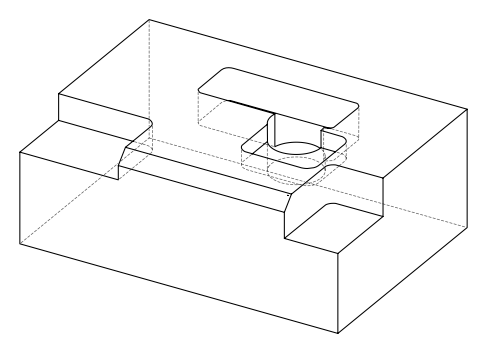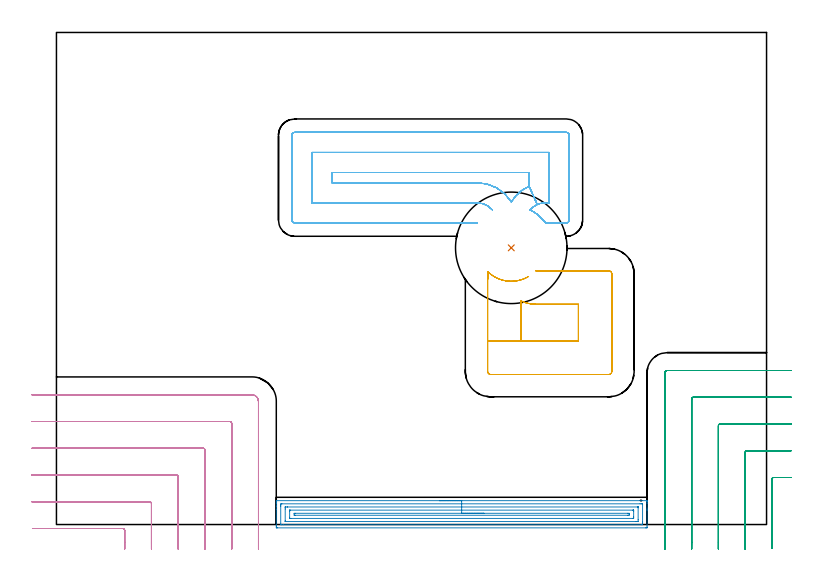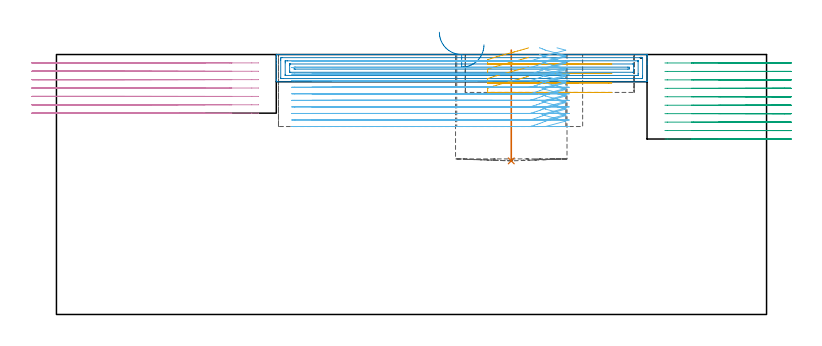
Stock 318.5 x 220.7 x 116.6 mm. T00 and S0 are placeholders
(PLAN: 6 operations, 4 tool changes, 48.9 min)
(1 INDEXABLE_INSERT_DRILL_BLIND_HOLE_FROM_SOLID | STEP1POCKET | NXT0302_038 | 0.2 min | 92484 mm3)
(2 AREA_MILL | FG_CHAMFER_SURFACE | UGT0205_001 | 6.86 min | 13356 mm3)
(3 MILL_CORNER_NOTCH_RECTANGULAR | CORNER_NOTCH_RECTANGULAR | NXT0201_012 | Follow Part, ap 4, ae 75% | 10.06 min | 155473 mm3)
(4 MILL_CORNER_NOTCH_RECTANGULAR_1 | CORNER_NOTCH_RECTANGULAR_1 | NXT0201_012 | Follow Part, ap 4, ae 75% | 10.32 min | 170515 mm3)
(5 MILL_RECTANGULAR_POCKET | POCKET_RECTANGULAR_STRAIGHT | UGT0201_136 | Follow Part, ap 5, ae 75% | 2.83 min | 68426 mm3)
(6 MILL_RECTANGULAR_POCKET_1 | POCKET_RECTANGULAR_STRAIGHT_1 | NXT0201_011 | Follow Part, ap 3, ae 75% | 18.62 min | 206932 mm3)
(TOOL NXT0302_038 | Index. Insert Drill 50mm [880-D5000L50-04] | D50 PA176 FL200 Z2)
(TOOL UGT0205_001 | Chamfer Mill 20 x 3 x 45 deg. | D20 FL50 Z2)
(TOOL NXT0201_012 | ENDMILL 16mm [2P460-1600-NA 1630] | D16 FL38 Z6)
(TOOL UGT0201_136 | Carbide End Mill 20.0 | D20 FL30 Z4)
(TOOL NXT0201_011 | ENDMILL 12mm [2P460-1200-NA 1630] | D12 FL38 Z6)
(OP 1 INDEXABLE_INSERT_DRILL_BLIND_HOLE_FROM_SOLID)
G17 G21 G94 G90
T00 M6
G54
G17 G0 G90 X204. Y124.1 S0 M3
G43 Z126.6 H1
G94 G81 G98 Z68.9 F250. R118.6
G80
M5
M2
(OP 2 AREA_MILL)
G17 G21 G94 G90
T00 M6
G54
G17 G0 G90 X171.75 Y10.7 S1061 M3
G43 Z126.6 H0
G94 G1 X171.788 Z125.728 F250.
X171.902 Z124.863
X172.091 Z124.012
X172.353 Z123.18
X172.687 Z122.374
X173.09 Z121.6
X173.558 Z120.864
X174.09 Z120.172
X174.679 Z119.529
X175.322 Z118.939
X176.014 Z118.408
X176.75 Z117.94
X177.524 Z117.537
X178.33 Z117.203
X179.162 Z116.941
X180.014 Z116.752
X180.878 Z116.638
X181.75 Z116.6
X264.742
X264.89 Y10.698 Z116.589
X264.897 Y10.562 Z116.454
X264.9 Y10.419 Z116.318
Y10.049 Z115.948
Y9.426 Z115.321
Y7.36 Z113.257
Y6.794 Z112.689
Y6.199 Z112.095
Y-1.104 Z104.793
X264.897 Y-1.39 Z104.507
X264.89 Y-1.492 Z104.405
X264.786 Y-1.499 Z104.399
X264.295 Y-1.5 Z104.4
X99.204
X98.806 Y-1.496 Z104.402
X98.61 Y-1.492 Z104.405
X98.605 Y-1.104 Z104.793
X98.6 Y-0.509 Z105.388
Y6.794 Z112.689
Y8.237 Z114.134
Y9.426 Z115.321
Y10.049 Z115.948
Y10.419 Z116.318
X98.603 Y10.562 Z116.454
X98.61 Y10.698 Z116.589
X98.758 Y10.7 Z116.6
X181.75
Y9.286 Z115.186
X261.761
X262.511 Y9.285 Z115.185
X262.656 Y9.283 Z115.183
X262.858 Y9.279 Z115.179
X262.891 Y9.27 Z115.17
X262.895 Y9.244 Z115.144
X262.897 Y9.216 Z115.116
X262.9 Y9.044 Z114.944
Y1.146 Z107.046
X262.897 Y0.651 Z106.551
X262.893 Y0.276 Z106.176
X262.876 Y-0.079 Z105.821
X262.511 Y-0.084 Z105.816
X262.367 Y-0.085 Z105.815
X101.739 Y-0.086 Z105.814
X100.989 Y-0.085 Z105.815
X100.844 Y-0.084 Z105.816
X100.642 Y-0.079 Z105.821
X100.609 Y-0.07 Z105.83
X100.605 Y-0.044 Z105.856
X100.603 Y-0.016 Z105.884
X100.6 Y0.156 Z106.056
Y8.054 Z113.954
X100.603 Y8.549 Z114.449
X100.607 Y8.924 Z114.824
X100.624 Y9.279 Z115.179
X100.989 Y9.284 Z115.184
X101.133 Y9.285 Z115.185
X181.75 Y9.286 Z115.186
Y7.872 Z113.772
X260.726 Y7.871 Z113.771
X260.794
X260.848 Y7.868 Z113.768
X260.881 Y7.865 Z113.765
X260.89 Y7.861 Z113.761
X260.892 Y7.842 Z113.742
X260.898 Y7.671 Z113.571
X260.9 Y7.5 Z113.4
Y2.235 Z108.135
X260.898 Y1.529 Z107.429
X260.895 Y1.362 Z107.262
X260.89 Y1.338 Z107.238
X260.876 Y1.335 Z107.235
X260.828 Y1.332 Z107.232
X260.726 Y1.33 Z107.23
X260.037 Y1.328 Z107.228
X259.834
X102.774 Y1.329 Z107.229
X102.706
X102.652 Y1.332 Z107.232
X102.619 Y1.335 Z107.235
X102.61 Y1.339 Z107.239
X102.608 Y1.358 Z107.258
X102.602 Y1.529 Z107.429
X102.6 Y1.7 Z107.6
Y6.965 Z112.865
X102.602 Y7.671 Z113.571
X102.605 Y7.838 Z113.738
X102.61 Y7.862 Z113.762
X102.624 Y7.865 Z113.765
X102.672 Y7.868 Z113.768
X102.774 Y7.87 Z113.77
X103.463 Y7.871 Z113.771
X103.666 Y7.872 Z113.772
X181.75
Y6.457 Z112.357
X258.391
X258.772 Y6.456 Z112.356
X258.847 Y6.454 Z112.354
X258.879 Y6.451 Z112.351
X258.89 Y6.448 Z112.348
X258.893 Y6.428 Z112.328
X258.896 Y6.334 Z112.234
X258.9 Y5.957 Z111.857
Y3.324 Z109.224
Y3.284 Z109.184
X258.893 Y2.865 Z108.765
X258.89 Y2.762 Z108.662
X258.881 Y2.749 Z108.649
X258.849 Y2.747 Z108.647
X258.782 Y2.745 Z108.645
X258.599 Y2.743 Z108.643
X105.109
X104.728 Y2.744 Z108.644
X104.653 Y2.746 Z108.646
X104.621 Y2.749 Z108.649
X104.61 Y2.752 Z108.652
X104.607 Y2.772 Z108.672
X104.604 Y2.866 Z108.766
X104.6 Y3.243 Z109.143
Y5.876 Z111.776
Y5.916 Z111.816
X104.607 Y6.335 Z112.235
X104.61 Y6.438 Z112.338
X104.619 Y6.451 Z112.351
X104.652 Y6.453 Z112.353
X104.718 Y6.455 Z112.355
X104.901 Y6.457 Z112.357
X181.75
Y5.043 Z110.943
X256.26
X256.89 Y5.039 Z110.939
X256.895 Y4.419 Z110.319
X256.89 Y4.161 Z110.061
X256.268 Y4.157 Z110.057
X107.24
X106.61 Y4.161 Z110.061
X106.605 Y4.781 Z110.681
X106.61 Y5.039 Z110.939
X107.232 Y5.043 Z110.943
X181.75
X182.622 Z110.981
X183.486 Z111.095
X184.338 Z111.284
X185.17 Z111.546
X185.976 Z111.88
X186.75 Z112.283
X187.486 Z112.752
X188.178 Z113.283
X188.821 Z113.872
X189.41 Z114.515
X189.942 Z115.207
X190.41 Z115.943
X190.813 Z116.717
X191.147 Z117.523
X191.409 Z118.355
X191.598 Z119.207
X191.712 Z120.072
X191.75 Z120.943
G0 Z126.6
M5
M2
(OP 3 MILL_CORNER_NOTCH_RECTANGULAR)
G17 G21 G94 G90
T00 M6
G54
G17 G0 G90 X329.5 Y21.1 S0 M3
G43 Z126.6 H1
Z112.81
G94 G1 X326.5 F250.
X321.695 F500.
G3 X320.9 Y20.305 R0.8
G1 Y-7.632
Y-10.632 F250.
G0 Z126.6
X329.5 Y33.1
Z112.81
G1 X326.5
X309.696 F500.
G3 X308.9 Y32.304 R0.8
G1 Y-7.796
X308.899 Y-8.
X308.882 Y-11. F250.
G0 Z126.6
X329.5 Y45.1
Z112.81
G1 X326.5
X297.696 F500.
G3 X296.9 Y44.304 R0.8
G1 Y-7.796
X296.899 Y-8.
X296.874 Y-11. F250.
G0 Z126.6
X329.5 Y57.1
Z112.81
G1 X326.5
X285.696 F500.
G3 X284.9 Y56.304 R0.8
G1 Y-7.796
G2 X284.898 Y-8. R12.
G1 X284.847 Y-11. F250.
G0 Z126.6
X329.5 Y69.1
Z112.81
G1 X326.5
X274. F500.
G3 X272.9 Y68. R1.1
G1 Y-7.796
Y-10.796 F250.
G0 Z126.6
X329.5 Y21.1
Z109.02
G1 X326.5
X321.695 F500.
G3 X320.9 Y20.305 R0.8
G1 Y-7.632
Y-10.632 F250.
G0 Z126.6
X329.5 Y33.1
Z109.02
G1 X326.5
X309.696 F500.
G3 X308.9 Y32.304 R0.8
G1 Y-8.
Y-11. F250.
G0 Z126.6
X329.5 Y45.1
Z109.02
G1 X326.5
X297.696 F500.
G3 X296.9 Y44.304 R0.8
G1 Y-8.
Y-11. F250.
G0 Z126.6
X329.5 Y57.1
Z109.02
G1 X326.5
X285.696 F500.
G3 X284.9 Y56.304 R0.8
G1 Y-8.
Y-11. F250.
G0 Z126.6
X329.5 Y69.1
Z109.02
G1 X326.5
X274. F500.
G3 X272.9 Y68. R1.1
G1 Y-8.
Y-11. F250.
G0 Z126.6
X329.5 Y21.1
Z105.23
G1 X326.5
X321.695 F500.
G3 X320.9 Y20.305 R0.8
G1 Y-7.632
Y-10.632 F250.
G0 Z126.6
X329.5 Y33.1
Z105.23
G1 X326.5
X309.696 F500.
G3 X308.9 Y32.304 R0.8
G1 Y-8.
Y-11. F250.
G0 Z126.6
X329.5 Y45.1
Z105.23
G1 X326.5
X297.696 F500.
G3 X296.9 Y44.304 R0.8
G1 Y-8.
Y-11. F250.
G0 Z126.6
X329.5 Y57.1
Z105.23
G1 X326.5
X285.696 F500.
G3 X284.9 Y56.304 R0.8
G1 Y-8.
Y-11. F250.
G0 Z126.6
X329.5 Y69.1
Z105.23
G1 X326.5
X274. F500.
G3 X272.9 Y68. R1.1
G1 Y-8.
Y-11. F250.
G0 Z126.6
X329.5 Y21.1
Z101.44
G1 X326.5
X321.695 F500.
G3 X320.9 Y20.305 R0.8
G1 Y-7.632
Y-10.632 F250.
G0 Z126.6
X329.5 Y33.1
Z101.44
G1 X326.5
X309.696 F500.
G3 X308.9 Y32.304 R0.8
G1 Y-8.
Y-11. F250.
G0 Z126.6
X329.5 Y45.1
Z101.44
G1 X326.5
X297.696 F500.
G3 X296.9 Y44.304 R0.8
G1 Y-8.
Y-11. F250.
G0 Z126.6
X329.5 Y57.1
Z101.44
G1 X326.5
X285.696 F500.
G3 X284.9 Y56.304 R0.8
G1 Y-8.
Y-11. F250.
G0 Z126.6
X329.5 Y69.1
Z101.44
G1 X326.5
X274. F500.
G3 X272.9 Y68. R1.1
G1 Y-8.
Y-11. F250.
G0 Z126.6
X329.5 Y21.1
Z97.65
G1 X326.5
X321.695 F500.
G3 X320.9 Y20.305 R0.8
G1 Y-7.632
Y-10.632 F250.
G0 Z126.6
X329.5 Y33.1
Z97.65
G1 X326.5
X309.696 F500.
G3 X308.9 Y32.304 R0.8
G1 Y-8.
Y-11. F250.
G0 Z126.6
X329.5 Y45.1
Z97.65
G1 X326.5
X297.696 F500.
G3 X296.9 Y44.304 R0.8
G1 Y-8.
Y-11. F250.
G0 Z126.6
X329.5 Y57.1
Z97.65
G1 X326.5
X285.696 F500.
G3 X284.9 Y56.304 R0.8
G1 Y-8.
Y-11. F250.
G0 Z126.6
X329.5 Y69.1
Z97.65
G1 X326.5
X274. F500.
G3 X272.9 Y68. R1.1
G1 Y-8.
Y-11. F250.
G0 Z126.6
X329.5 Y21.1
Z93.86
G1 X326.5
X321.695 F500.
G3 X320.9 Y20.305 R0.8
G1 Y-7.632
Y-10.632 F250.
G0 Z126.6
X329.5 Y33.1
Z93.86
G1 X326.5
X309.696 F500.
G3 X308.9 Y32.304 R0.8
G1 Y-8.
Y-11. F250.
G0 Z126.6
X329.5 Y45.1
Z93.86
G1 X326.5
X297.696 F500.
G3 X296.9 Y44.304 R0.8
G1 Y-8.
Y-11. F250.
G0 Z126.6
X329.5 Y57.1
Z93.86
G1 X326.5
X285.696 F500.
G3 X284.9 Y56.304 R0.8
G1 Y-8.
Y-11. F250.
G0 Z126.6
X329.5 Y69.1
Z93.86
G1 X326.5
X274. F500.
G3 X272.9 Y68. R1.1
G1 Y-8.
Y-11. F250.
G0 Z126.6
X329.5 Y21.1
Z90.07
G1 X326.5
X321.695 F500.
G3 X320.9 Y20.305 R0.8
G1 Y-7.632
Y-10.632 F250.
G0 Z126.6
X329.5 Y33.1
Z90.07
G1 X326.5
X309.696 F500.
G3 X308.9 Y32.304 R0.8
G1 Y-8.
Y-11. F250.
G0 Z126.6
X329.5 Y45.1
Z90.07
G1 X326.5
X297.696 F500.
G3 X296.9 Y44.304 R0.8
G1 Y-8.
Y-11. F250.
G0 Z126.6
X329.5 Y57.1
Z90.07
G1 X326.5
X285.696 F500.
G3 X284.9 Y56.304 R0.8
G1 Y-8.
Y-11. F250.
G0 Z126.6
X329.5 Y69.1
Z90.07
G1 X326.5
X274. F500.
G3 X272.9 Y68. R1.1
G1 Y-8.
Y-11. F250.
G0 Z126.6
X329.5 Y21.1
Z86.28
G1 X326.5
X321.695 F500.
G3 X320.9 Y20.305 R0.8
G1 Y-7.632
Y-10.632 F250.
G0 Z126.6
X329.5 Y33.1
Z86.28
G1 X326.5
X309.696 F500.
G3 X308.9 Y32.304 R0.8
G1 Y-8.
Y-11. F250.
G0 Z126.6
X329.5 Y45.1
Z86.28
G1 X326.5
X297.696 F500.
G3 X296.9 Y44.304 R0.8
G1 Y-8.
Y-11. F250.
G0 Z126.6
X329.5 Y57.1
Z86.28
G1 X326.5
X285.696 F500.
G3 X284.9 Y56.304 R0.8
G1 Y-8.
Y-11. F250.
G0 Z126.6
X329.5 Y69.1
Z86.28
G1 X326.5
X274. F500.
G3 X272.9 Y68. R1.1
G1 Y-8.
Y-11. F250.
G0 Z126.6
X329.5 Y21.1
Z82.49
G1 X326.5
X321.695 F500.
G3 X320.9 Y20.305 R0.8
G1 Y-7.632
Y-10.632 F250.
G0 Z126.6
X329.5 Y33.1
Z82.49
G1 X326.5
X309.696 F500.
G3 X308.9 Y32.304 R0.8
G1 Y-8.
Y-11. F250.
G0 Z126.6
X329.5 Y45.1
Z82.49
G1 X326.5
X297.696 F500.
G3 X296.9 Y44.304 R0.8
G1 Y-8.
Y-11. F250.
G0 Z126.6
X329.5 Y57.1
Z82.49
G1 X326.5
X285.696 F500.
G3 X284.9 Y56.304 R0.8
G1 Y-8.
Y-11. F250.
G0 Z126.6
X329.5 Y69.1
Z82.49
G1 X326.5
X274. F500.
G3 X272.9 Y68. R1.1
G1 Y-8.
Y-11. F250.
G0 Z126.6
X329.5 Y21.1
Z78.7
G1 X326.5
X321.695 F500.
G3 X320.9 Y20.305 R0.8
G1 Y-7.632
Y-10.632 F250.
G0 Z126.6
X329.5 Y33.1
Z78.7
G1 X326.5
X309.696 F500.
G3 X308.9 Y32.304 R0.8
G1 Y-8.
Y-11. F250.
G0 Z126.6
X329.5 Y45.1
Z78.7
G1 X326.5
X297.696 F500.
G3 X296.9 Y44.304 R0.8
G1 Y-8.
Y-11. F250.
G0 Z126.6
X329.5 Y57.1
Z78.7
G1 X326.5
X285.696 F500.
G3 X284.9 Y56.304 R0.8
G1 Y-8.
Y-11. F250.
G0 Z126.6
X329.5 Y69.1
Z78.7
G1 X326.5
X274. F500.
G3 X272.9 Y68. R1.1
G1 Y-8.
Y-11. F250.
G0 Z126.6
M5
M2
(OP 4 MILL_CORNER_NOTCH_RECTANGULAR_1)
G17 G21 G94 G90
T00 M6
G54
G17 G0 G90 X30.611 Y-11. S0 M3
G43 Z126.6 H1
Z112.843
G94 G1 X30.6 Y-8. F250.
G2 X30.6 Y-7.788 R60. F500.
G1 Y-2.595
G3 X29.805 Y-1.8 R0.8
G1 X-7.795
X-10.795 F250.
G0 Z126.6
X42.614 Y-11.
Z112.843
G1 X42.6 Y-8.
G2 X42.6 Y-7.788 R48. F500.
G1 Y9.405
G3 X41.805 Y10.2 R0.8
G1 X-8.
X-11. F250.
G0 Z126.6
X54.618 Y-11.
Z112.843
G1 X54.601 Y-8.
G2 X54.6 Y-7.788 R36. F500.
G1 Y21.404
G3 X53.804 Y22.2 R0.8
G1 X-8.
X-11. F250.
G0 Z126.6
X66.627 Y-11.
Z112.843
G1 X66.601 Y-8.
X66.6 Y-7.788 F500.
Y33.404
G3 X65.804 Y34.2 R0.8
G1 X-8.
X-11. F250.
G0 Z126.6
X78.655 Y-11.
Z112.843
G1 X78.602 Y-8.
G2 X78.6 Y-7.788 R12. F500.
G1 Y45.404
G3 X77.804 Y46.2 R0.8
G1 X-8.
X-11. F250.
G0 Z126.6
X90.6 Y-10.788
Z112.843
G1 Y-7.788
Y55.2 F500.
G3 X87.6 Y58.2 R3.
G1 X-8.
X-11. F250.
G0 Z126.6
X30.6 Y-11.
Z109.086
G1 Y-8.
Y-2.595 F500.
G3 X29.805 Y-1.8 R0.8
G1 X-7.795
X-10.795 F250.
G0 Z126.6
X42.6 Y-11.
Z109.086
G1 Y-8.
Y9.405 F500.
G3 X41.805 Y10.2 R0.8
G1 X-8.
X-11. F250.
G0 Z126.6
X54.6 Y-11.
Z109.086
G1 Y-8.
Y21.404 F500.
G3 X53.804 Y22.2 R0.8
G1 X-8.
X-11. F250.
G0 Z126.6
X66.6 Y-11.
Z109.086
G1 Y-8.
Y33.404 F500.
G3 X65.804 Y34.2 R0.8
G1 X-8.
X-11. F250.
G0 Z126.6
X78.6 Y-11.
Z109.086
G1 Y-8.
Y45.404 F500.
G3 X77.804 Y46.2 R0.8
G1 X-8.
X-11. F250.
G0 Z126.6
X90.6 Y-11.
Z109.086
G1 Y-8.
Y55.2 F500.
G3 X87.6 Y58.2 R3.
G1 X-8.
X-11. F250.
G0 Z126.6
X30.6 Y-11.
Z105.329
G1 Y-8.
Y-2.595 F500.
G3 X29.805 Y-1.8 R0.8
G1 X-7.795
X-10.795 F250.
G0 Z126.6
X42.6 Y-11.
Z105.329
G1 Y-8.
Y9.405 F500.
G3 X41.805 Y10.2 R0.8
G1 X-8.
X-11. F250.
G0 Z126.6
X54.6 Y-11.
Z105.329
G1 Y-8.
Y21.404 F500.
G3 X53.804 Y22.2 R0.8
G1 X-8.
X-11. F250.
G0 Z126.6
X66.6 Y-11.
Z105.329
G1 Y-8.
Y33.404 F500.
G3 X65.804 Y34.2 R0.8
G1 X-8.
X-11. F250.
G0 Z126.6
X78.6 Y-11.
Z105.329
G1 Y-8.
Y45.404 F500.
G3 X77.804 Y46.2 R0.8
G1 X-8.
X-11. F250.
G0 Z126.6
X90.6 Y-11.
Z105.329
G1 Y-8.
Y55.2 F500.
G3 X87.6 Y58.2 R3.
G1 X-8.
X-11. F250.
G0 Z126.6
X30.6 Y-11.
Z101.571
G1 Y-8.
Y-2.595 F500.
G3 X29.805 Y-1.8 R0.8
G1 X-7.795
X-10.795 F250.
G0 Z126.6
X42.6 Y-11.
Z101.571
G1 Y-8.
Y9.405 F500.
G3 X41.805 Y10.2 R0.8
G1 X-8.
X-11. F250.
G0 Z126.6
X54.6 Y-11.
Z101.571
G1 Y-8.
Y21.404 F500.
G3 X53.804 Y22.2 R0.8
G1 X-8.
X-11. F250.
G0 Z126.6
X66.6 Y-11.
Z101.571
G1 Y-8.
Y33.404 F500.
G3 X65.804 Y34.2 R0.8
G1 X-8.
X-11. F250.
G0 Z126.6
X78.6 Y-11.
Z101.571
G1 Y-8.
Y45.404 F500.
G3 X77.804 Y46.2 R0.8
G1 X-8.
X-11. F250.
G0 Z126.6
X90.6 Y-11.
Z101.571
G1 Y-8.
Y55.2 F500.
G3 X87.6 Y58.2 R3.
G1 X-8.
X-11. F250.
G0 Z126.6
X30.6 Y-11.
Z97.814
G1 Y-8.
Y-2.595 F500.
G3 X29.805 Y-1.8 R0.8
G1 X-7.795
X-10.795 F250.
G0 Z126.6
X42.6 Y-11.
Z97.814
G1 Y-8.
Y9.405 F500.
G3 X41.805 Y10.2 R0.8
G1 X-8.
X-11. F250.
G0 Z126.6
X54.6 Y-11.
Z97.814
G1 Y-8.
Y21.404 F500.
G3 X53.804 Y22.2 R0.8
G1 X-8.
X-11. F250.
G0 Z126.6
X66.6 Y-11.
Z97.814
G1 Y-8.
Y33.404 F500.
G3 X65.804 Y34.2 R0.8
G1 X-8.
X-11. F250.
G0 Z126.6
X78.6 Y-11.
Z97.814
G1 Y-8.
Y45.404 F500.
G3 X77.804 Y46.2 R0.8
G1 X-8.
X-11. F250.
G0 Z126.6
X90.6 Y-11.
Z97.814
G1 Y-8.
Y55.2 F500.
G3 X87.6 Y58.2 R3.
G1 X-8.
X-11. F250.
G0 Z126.6
X30.6 Y-11.
Z94.057
G1 Y-8.
Y-2.595 F500.
G3 X29.805 Y-1.8 R0.8
G1 X-7.795
X-10.795 F250.
G0 Z126.6
X42.6 Y-11.
Z94.057
G1 Y-8.
Y9.405 F500.
G3 X41.805 Y10.2 R0.8
G1 X-8.
X-11. F250.
G0 Z126.6
X54.6 Y-11.
Z94.057
G1 Y-8.
Y21.404 F500.
G3 X53.804 Y22.2 R0.8
G1 X-8.
X-11. F250.
G0 Z126.6
X66.6 Y-11.
Z94.057
G1 Y-8.
Y33.404 F500.
G3 X65.804 Y34.2 R0.8
G1 X-8.
X-11. F250.
G0 Z126.6
X78.6 Y-11.
Z94.057
G1 Y-8.
Y45.404 F500.
G3 X77.804 Y46.2 R0.8
G1 X-8.
X-11. F250.
G0 Z126.6
X90.6 Y-11.
Z94.057
G1 Y-8.
Y55.2 F500.
G3 X87.6 Y58.2 R3.
G1 X-8.
X-11. F250.
G0 Z126.6
X30.6 Y-11.
Z90.3
G1 Y-8.
Y-2.595 F500.
G3 X29.805 Y-1.8 R0.8
G1 X-7.795
X-10.795 F250.
G0 Z126.6
X42.6 Y-11.
Z90.3
G1 Y-8.
Y9.405 F500.
G3 X41.805 Y10.2 R0.8
G1 X-8.
X-11. F250.
G0 Z126.6
X54.6 Y-11.
Z90.3
G1 Y-8.
Y21.404 F500.
G3 X53.804 Y22.2 R0.8
G1 X-8.
X-11. F250.
G0 Z126.6
X66.6 Y-11.
Z90.3
G1 Y-8.
Y33.404 F500.
G3 X65.804 Y34.2 R0.8
G1 X-8.
X-11. F250.
G0 Z126.6
X78.6 Y-11.
Z90.3
G1 Y-8.
Y45.404 F500.
G3 X77.804 Y46.2 R0.8
G1 X-8.
X-11. F250.
G0 Z126.6
X90.6 Y-11.
Z90.3
G1 Y-8.
Y55.2 F500.
G3 X87.6 Y58.2 R3.
G1 X-8.
X-11. F250.
G0 Z126.6
M5
M2
(OP 5 MILL_RECTANGULAR_POCKET)
G17 G21 G94 G90
T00 M6
G54
G17 G0 G90 X211.774 Y111.29 S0 M3
G43 Z126.6 H0
Z119.6
G94 G1 X210.988 Y110.826 Z119.355 F250.
X209.662 Y110.209 Z118.964
X208.283 Y109.724 Z118.572
X206.863 Y109.376 Z118.18
X205.416 Y109.167 Z117.788
X204.869 Y109.135 Z117.642
X204.322 Y109.103 Z117.495
X202.879 Y109.142 Z117.108
X201.447 Y109.319 Z116.721
X200.038 Y109.632 Z116.334
X198.666 Y110.08 Z115.948
X197.343 Y110.656 Z115.561
X196.081 Y111.358 Z115.174
X194.893 Y112.177 Z114.788
X193.788 Y113.106 Z114.401
X193.4 Y113.493 Z114.254
Y109.94 Z113.302
Y113.493 Z112.35
Y82.3 F500.
X208.4
X234.1
Y98.8
X214.897
G2 X208.4 Y100.28 R15.
G1 Y82.3
X193.4
Y68.7
G3 X194.8 Y67.3 R1.4
G1 X247.7
G3 X249.1 Y68.7 R1.4
G1 Y112.4
G3 X247.7 Y113.8 R1.4
G1 X214.897
G0 X211.774 Y111.29 Z115.35
G1 X211.003 Y110.834 Z115.11 F250.
X209.684 Y110.218 Z114.72
X208.311 Y109.732 Z114.33
X206.897 Y109.382 Z113.939
X205.457 Y109.17 Z113.549
X204.91 Y109.137 Z113.402
X204.362 Y109.104 Z113.256
X202.915 Y109.139 Z112.867
X201.477 Y109.314 Z112.479
X200.062 Y109.626 Z112.091
X198.685 Y110.072 Z111.703
X197.356 Y110.65 Z111.315
X196.09 Y111.352 Z110.927
X194.897 Y112.174 Z110.539
X193.788 Y113.106 Z110.151
X193.4 Y113.493 Z110.004
Y109.94 Z109.052
Y113.493 Z108.1
Y82.3 F500.
X208.4
X234.1
Y98.8
X214.897
G2 X208.4 Y100.28 R15.
G1 Y82.3
X193.4
Y68.7
G3 X194.8 Y67.3 R1.4
G1 X247.7
G3 X249.1 Y68.7 R1.4
G1 Y112.4
G3 X247.7 Y113.8 R1.4
G1 X214.897
G0 X211.775 Y111.287 Z111.1
G1 X210.869 Y110.762 Z110.819 F250.
X209.495 Y110.14 Z110.415
X208.066 Y109.66 Z110.011
X207.534 Y109.531 Z109.865
X207.001 Y109.402 Z109.718
X205.593 Y109.184 Z109.336
X204.171 Y109.101 Z108.954
X202.747 Y109.152 Z108.573
X201.335 Y109.338 Z108.191
X199.947 Y109.657 Z107.809
X198.595 Y110.107 Z107.428
X197.292 Y110.682 Z107.046
X196.049 Y111.378 Z106.664
X194.878 Y112.188 Z106.283
X193.788 Y113.106 Z105.901
X193.4 Y113.493 Z105.754
Y109.94 Z104.802
Y113.493 Z103.85
Y82.3 F500.
X208.4
X234.1
Y98.8
X214.899
G2 X208.4 Y100.281 R15.
G1 Y82.3
X193.4
Y68.7
G3 X194.8 Y67.3 R1.4
G1 X247.7
G3 X249.1 Y68.7 R1.4
G1 Y112.4
G3 X247.7 Y113.8 R1.4
G1 X214.899
G0 X211.774 Y111.287 Z106.85
G1 X210.926 Y110.792 Z106.587 F250.
X209.575 Y110.172 Z106.188
X208.17 Y109.689 Z105.79
X207.638 Y109.556 Z105.643
X207.106 Y109.424 Z105.496
X205.689 Y109.195 Z105.112
X204.257 Y109.102 Z104.727
X202.822 Y109.146 Z104.343
X201.399 Y109.327 Z103.958
X199.999 Y109.643 Z103.574
X198.635 Y110.091 Z103.189
X197.321 Y110.667 Z102.805
X196.067 Y111.366 Z102.42
X194.886 Y112.182 Z102.035
X193.788 Y113.106 Z101.651
X193.4 Y113.493 Z101.504
Y109.94 Z100.552
Y113.493 Z99.6
Y82.3 F500.
X208.4
X234.1
Y98.8
X214.899
G2 X208.4 Y100.281 R15.
G1 Y82.3
X193.4
Y68.7
G3 X194.8 Y67.3 R1.4
G1 X247.7
G3 X249.1 Y68.7 R1.4
G1 Y112.4
G3 X247.7 Y113.8 R1.4
G1 X214.899
G0 Z126.6
M5
M2
(OP 6 MILL_RECTANGULAR_POCKET_1)
G17 G21 G94 G90
T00 M6
G54
G17 G0 G90 X224.493 Y135.3 S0 M3
G43 Z126.6 H1
Z119.6
G94 G1 X228.449 Z118.54 F250.
X219.339 Z116.099
X218.976 Y135.798 Z115.933
X217.958 Y136.995 Z115.513
X216.845 Y138.104 Z115.092
X215.645 Y139.118 Z114.671
X214.365 Y140.029 Z114.25
X213.015 Y140.831 Z113.829
X212.463 Y141.106 Z113.664
G2 X215.67 Y143.518 R9. F500.
G1 X212. Y151.736
Y157.9
X123.6
Y153.3
X188.658
G2 X203.999 Y144.716 R18.
X212. Y151.736 R18.
G1 X215.67 Y143.518
G2 X219.339 Y144.3 R9.
G1 X221.
Y166.9
X114.6
Y144.3
X188.658
G2 X195.535 Y141.106 R9.
G0 X216.713 Y138.221 Z119.6
G1 X216.762 Y138.18 Z119.583 F250.
X217.92 Y137.037 Z119.147
X218.976 Y135.798 Z118.711
X219.339 Y135.3 Z118.546
X228.449 Z116.105
X219.339 Z113.664
X228.7 F500.
G3 X230. Y136.6 R1.3
G1 Y174.6
G3 X228.7 Y175.9 R1.3
G1 X106.9
G3 X105.6 Y174.6 R1.3
G1 Y136.6
G3 X106.9 Y135.3 R1.3
G1 X188.658
G0 X224.493 Z116.664
G1 X228.449 Z115.603 F250.
X219.339 Z113.162
X218.976 Y135.798 Z112.997
X217.958 Y136.995 Z112.576
X216.846 Y138.104 Z112.155
X215.645 Y139.118 Z111.734
X214.365 Y140.029 Z111.313
X213.015 Y140.831 Z110.892
X212.463 Y141.106 Z110.727
G2 X215.67 Y143.518 R9. F500.
G1 X212. Y151.736
Y157.9
X123.6
Y153.3
X188.658
G2 X203.999 Y144.716 R18.
X212. Y151.736 R18.
G1 X215.67 Y143.518
G2 X219.339 Y144.3 R9.
G1 X221.
Y166.9
X114.6
Y144.3
X188.658
G2 X195.535 Y141.106 R9.
G0 X216.713 Y138.221 Z116.664
G1 X216.761 Y138.181 Z116.647 F250.
X217.92 Y137.037 Z116.211
X218.976 Y135.798 Z115.774
X219.339 Y135.3 Z115.609
X228.449 Z113.168
X219.339 Z110.727
X228.7 F500.
G3 X230. Y136.6 R1.3
G1 Y174.6
G3 X228.7 Y175.9 R1.3
G1 X106.9
G3 X105.6 Y174.6 R1.3
G1 Y136.6
G3 X106.9 Y135.3 R1.3
G1 X188.658
G0 X224.493 Z113.727
G1 X228.449 Z112.667 F250.
X219.339 Z110.226
X218.976 Y135.798 Z110.061
X217.958 Y136.995 Z109.64
X216.846 Y138.104 Z109.219
X215.645 Y139.118 Z108.798
X214.365 Y140.029 Z108.377
X213.015 Y140.831 Z107.956
X212.463 Y141.106 Z107.791
G2 X215.67 Y143.518 R9. F500.
G1 X212. Y151.736
Y157.9
X123.6
Y153.3
X188.658
G2 X203.999 Y144.716 R18.
X212. Y151.736 R18.
G1 X215.67 Y143.518
G2 X219.339 Y144.3 R9.
G1 X221.
Y166.9
X114.6
Y144.3
X188.658
G2 X195.535 Y141.106 R9.
G0 X216.715 Y138.222 Z113.727
G1 X217.895 Y137.063 Z113.284 F250.
X218.976 Y135.798 Z112.838
X219.339 Y135.3 Z112.673
X228.449 Z110.232
X219.339 Z107.791
X228.7 F500.
G3 X230. Y136.6 R1.3
G1 Y174.6
G3 X228.7 Y175.9 R1.3
G1 X106.9
G3 X105.6 Y174.6 R1.3
G1 Y136.6
G3 X106.9 Y135.3 R1.3
G1 X188.658
G0 X224.493 Z110.791
G1 X228.449 Z109.731 F250.
X219.339 Z107.29
X218.976 Y135.798 Z107.124
X217.958 Y136.995 Z106.703
X216.846 Y138.104 Z106.283
X215.645 Y139.118 Z105.862
X214.365 Y140.029 Z105.441
X213.015 Y140.831 Z105.02
X212.463 Y141.106 Z104.854
G2 X215.67 Y143.518 R9. F500.
G1 X212. Y151.736
Y157.9
X123.6
Y153.3
X188.658
G2 X203.999 Y144.716 R18.
X212. Y151.736 R18.
G1 X215.67 Y143.518
G2 X219.339 Y144.3 R9.
G1 X221.
Y166.9
X114.6
Y144.3
X188.658
G2 X195.535 Y141.106 R9.
G0 X216.712 Y138.219 Z110.791
G1 X216.81 Y138.137 Z110.757 F250.
X217.942 Y137.013 Z110.329
X218.976 Y135.798 Z109.902
X219.339 Y135.3 Z109.736
X228.449 Z107.295
X219.339 Z104.854
X228.7 F500.
G3 X230. Y136.6 R1.3
G1 Y174.6
G3 X228.7 Y175.9 R1.3
G1 X106.9
G3 X105.6 Y174.6 R1.3
G1 Y136.6
G3 X106.9 Y135.3 R1.3
G1 X188.658
G0 X224.492 Z107.854
G1 X228.449 Z106.794 F250.
X219.34 Z104.353
X218.977 Y135.798 Z104.188
X217.959 Y136.995 Z103.767
X216.847 Y138.105 Z103.346
X215.647 Y139.118 Z102.925
X214.367 Y140.03 Z102.504
X213.017 Y140.832 Z102.083
X212.465 Y141.108 Z101.918
G2 X215.67 Y143.518 R9. F500.
G1 X212. Y151.735
Y157.9
X123.6
Y153.3
X188.658
G2 X203.999 Y144.715 R18.
X212. Y151.735 R18.
G1 X215.67 Y143.518
G2 X219.34 Y144.3 R9.
G1 X221.
Y166.9
X114.6
Y144.3
X188.658
G2 X195.535 Y141.106 R9.
G0 X216.713 Y138.222 Z107.854
G1 X216.775 Y138.171 Z107.833 F250.
X217.926 Y137.031 Z107.399
X218.977 Y135.798 Z106.965
X219.34 Y135.3 Z106.8
X228.449 Z104.359
X219.34 Z101.918
X228.7 F500.
G3 X230. Y136.6 R1.3
G1 Y174.6
G3 X228.7 Y175.9 R1.3
G1 X106.9
G3 X105.6 Y174.6 R1.3
G1 Y136.6
G3 X106.9 Y135.3 R1.3
G1 X188.658
G0 X224.487 Z104.918
G1 X228.449 Z103.856 F250.
X219.346 Z101.417
X218.982 Y135.798 Z101.252
X217.965 Y136.995 Z100.831
X216.852 Y138.105 Z100.41
X215.652 Y139.118 Z99.989
X214.372 Y140.029 Z99.568
X213.021 Y140.832 Z99.147
X212.469 Y141.107 Z98.982
G2 X215.673 Y143.516 R9. F500.
G1 X212. Y151.733
Y157.9
X123.6
Y153.3
X188.658
G2 X204.002 Y144.711 R18.
X212. Y151.733 R18.
G1 X215.673 Y143.516
G2 X219.346 Y144.3 R9.
G1 X221.
Y166.9
X114.6
Y144.3
X188.658
G2 X195.535 Y141.106 R9.
G0 X216.706 Y138.224 Z104.918
G1 X216.956 Y138.009 Z104.83 F250.
X218.013 Y136.944 Z104.428
X218.982 Y135.798 Z104.026
X219.346 Y135.3 Z103.86
X228.449 Z101.421
X219.346 Z98.982
X228.7 F500.
G3 X230. Y136.6 R1.3
G1 Y174.6
G3 X228.7 Y175.9 R1.3
G1 X106.9
G3 X105.6 Y174.6 R1.3
G1 Y136.6
G3 X106.9 Y135.3 R1.3
G1 X188.658
G0 X224.488 Z101.982
G1 X228.449 Z100.92 F250.
X219.344 Z98.481
X218.98 Y135.798 Z98.315
X217.856 Y137.111 Z97.852
X216.616 Y138.316 Z97.389
X215.272 Y139.404 Z96.926
X213.835 Y140.365 Z96.462
X213.297 Y140.667 Z96.297
X212.888 Y140.897 Z96.171
X212.467 Y141.106 Z96.045
G2 X215.672 Y143.517 R9. F500.
G1 X212. Y151.734
Y157.9
X123.6
Y153.3
X188.661
G2 X204.002 Y144.715 R18.
X212. Y151.734 R18.
G1 X215.672 Y143.517
G2 X219.344 Y144.3 R9.
G1 X221.
Y166.9
X114.6
Y144.3
X188.661
G2 X195.536 Y141.108 R9.
G0 X216.71 Y138.225 Z101.982
G1 X217.856 Y137.111 Z101.553 F250.
X218.98 Y135.798 Z101.09
X219.344 Y135.3 Z100.925
X228.449 Z98.485
X219.344 Z96.045
X228.7 F500.
G3 X230. Y136.6 R1.3
G1 Y174.6
G3 X228.7 Y175.9 R1.3
G1 X106.9
G3 X105.6 Y174.6 R1.3
G1 Y136.6
G3 X106.9 Y135.3 R1.3
G1 X188.661
G0 X224.488 Z99.045
G1 X228.449 Z97.984 F250.
X219.344 Z95.544
X218.98 Y135.798 Z95.379
X217.856 Y137.111 Z94.916
X216.616 Y138.316 Z94.453
X215.272 Y139.404 Z93.989
X213.835 Y140.365 Z93.526
X213.297 Y140.667 Z93.361
X212.888 Y140.897 Z93.235
X212.467 Y141.106 Z93.109
G2 X215.672 Y143.517 R9. F500.
G1 X212. Y151.734
Y157.9
X123.6
Y153.3
X188.661
G2 X204.002 Y144.715 R18.
X212. Y151.734 R18.
G1 X215.672 Y143.517
G2 X219.344 Y144.3 R9.
G1 X221.
Y166.9
X114.6
Y144.3
X188.661
G2 X195.536 Y141.108 R9.
G0 X216.71 Y138.225 Z99.045
G1 X217.856 Y137.111 Z98.617 F250.
X218.98 Y135.798 Z98.154
X219.344 Y135.3 Z97.989
X228.449 Z95.549
X219.344 Z93.109
X228.7 F500.
G3 X230. Y136.6 R1.3
G1 Y174.6
G3 X228.7 Y175.9 R1.3
G1 X106.9
G3 X105.6 Y174.6 R1.3
G1 Y136.6
G3 X106.9 Y135.3 R1.3
G1 X188.661
G0 X224.487 Z96.109
G1 X228.449 Z95.047 F250.
X219.346 Z92.608
X218.983 Y135.798 Z92.443
X218.277 Y136.649 Z92.147
X217.524 Y137.458 Z91.85
X217.076 Y137.883 Z91.685
X216.629 Y138.307 Z91.52
X215.493 Y139.241 Z91.126
X214.288 Y140.084 Z90.732
X213.021 Y140.831 Z90.338
X212.469 Y141.106 Z90.173
G2 X215.673 Y143.516 R9. F500.
G1 X212. Y151.733
Y157.9
X123.6
Y153.3
X188.66
G2 X204.003 Y144.712 R18.
X212. Y151.733 R18.
G1 X215.673 Y143.516
G2 X219.346 Y144.3 R9.
G1 X221.
Y166.9
X114.6
Y144.3
X188.66
G2 X195.537 Y141.106 R9.
G0 X216.711 Y138.23 Z96.109
G1 X217.076 Y137.883 Z95.974 F250.
X217.524 Y137.458 Z95.809
X218.277 Y136.649 Z95.513
X218.983 Y135.798 Z95.216
X219.346 Y135.3 Z95.051
X228.449 Z92.612
X219.346 Z90.173
X228.7 F500.
G3 X230. Y136.6 R1.3
G1 Y174.6
G3 X228.7 Y175.9 R1.3
G1 X106.9
G3 X105.6 Y174.6 R1.3
G1 Y136.6
G3 X106.9 Y135.3 R1.3
G1 X188.66
G0 X224.489 Z93.173
G1 X228.449 Z92.112 F250.
X219.343 Z89.672
X218.98 Y135.798 Z89.506
X217.962 Y136.995 Z89.085
X216.85 Y138.105 Z88.664
X215.649 Y139.118 Z88.244
X214.369 Y140.029 Z87.823
X213.019 Y140.831 Z87.402
X212.467 Y141.106 Z87.236
G2 X215.672 Y143.517 R9. F500.
G1 X212. Y151.734
Y157.9
X123.6
Y153.3
X188.66
G2 X204.001 Y144.715 R18.
X212. Y151.734 R18.
G1 X215.672 Y143.517
G2 X219.343 Y144.3 R9.
G1 X221.
Y166.9
X114.6
Y144.3
X188.66
G2 X195.537 Y141.106 R9.
G0 X216.71 Y138.223 Z93.173
G1 X216.842 Y138.112 Z93.126 F250.
X217.959 Y136.999 Z92.704
X218.98 Y135.798 Z92.282
X219.343 Y135.3 Z92.116
X228.449 Z89.676
X219.343 Z87.236
X228.7 F500.
G3 X230. Y136.6 R1.3
G1 Y174.6
G3 X228.7 Y175.9 R1.3
G1 X106.9
G3 X105.6 Y174.6 R1.3
G1 Y136.6
G3 X106.9 Y135.3 R1.3
G1 X188.66
G0 X224.489 Z90.236
G1 X228.449 Z89.175 F250.
X219.343 Z86.735
X218.98 Y135.798 Z86.57
X217.962 Y136.995 Z86.149
X216.85 Y138.105 Z85.728
X215.649 Y139.118 Z85.307
X214.369 Y140.029 Z84.886
X213.019 Y140.831 Z84.465
X212.467 Y141.106 Z84.3
G2 X215.672 Y143.517 R9. F500.
G1 X212. Y151.734
Y157.9
X123.6
Y153.3
X188.657
G2 X204. Y144.712 R18.
X212. Y151.734 R18.
G1 X215.672 Y143.517
G2 X219.343 Y144.3 R9.
G1 X221.
Y166.9
X114.6
Y144.3
X188.657
G2 X195.534 Y141.106 R9.
G0 X216.711 Y138.226 Z90.236
G1 X217.87 Y137.095 Z89.803 F250.
X218.98 Y135.798 Z89.345
X219.343 Y135.3 Z89.18
X228.449 Z86.74
X219.343 Z84.3
X228.7 F500.
G3 X230. Y136.6 R1.3
G1 Y174.6
G3 X228.7 Y175.9 R1.3
G1 X106.9
G3 X105.6 Y174.6 R1.3
G1 Y136.6
G3 X106.9 Y135.3 R1.3
G1 X188.657
G0 Z126.6
M5
M2
